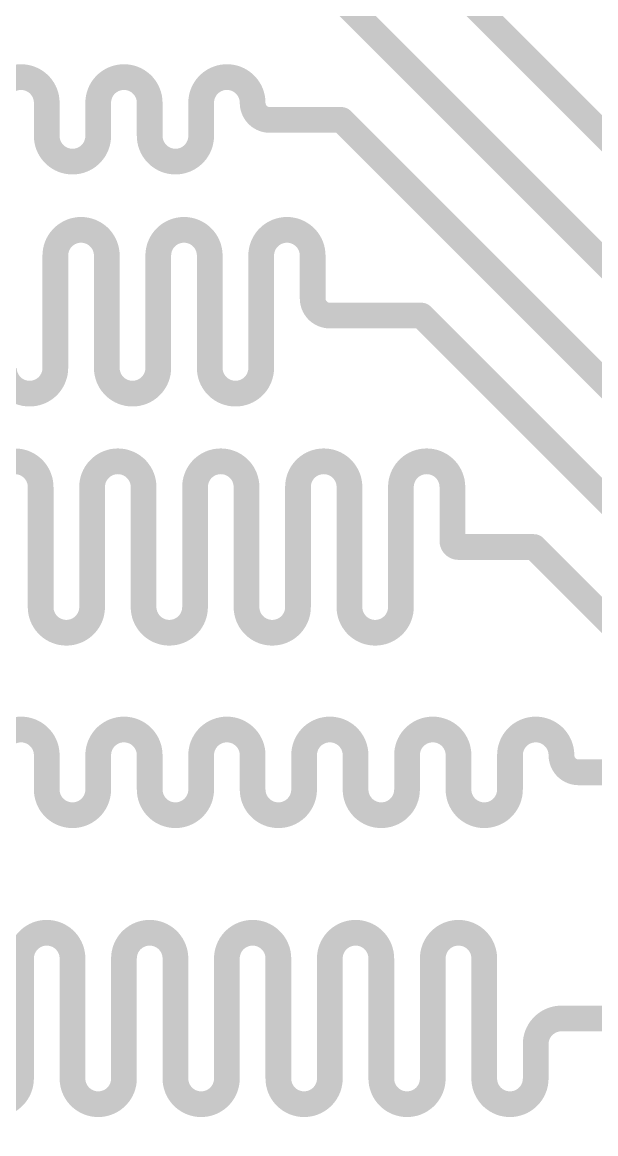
# Model space of a CAD drawing. Header units: millimetres. Extents: x 80 to 220, y 44 to 120.
# Drawn here: x 102.35 to 105.74, y 87.74 to 94.33 of the extents above; entities that cross this region are included whole.
import ezdxf

# ---------------------------------------------------------------- set-up
doc = ezdxf.new("R2010")
doc.units = ezdxf.units.MM
doc.layers.add('TopLayer', color=1, linetype='Continuous')

msp = doc.modelspace()

# ---------------------------------------------------------------- linework, layer by layer
at = {"layer": 'TopLayer', "const_width": 0.1524}
for points in [[(103.9227, 95.527), (112.1434, 87.3064)], [(104.0591, 94.638), (112.4068, 86.2904)], [(102.4914, 93.749), (102.4914, 93.8506)], [(102.7962, 93.749), (102.7962, 93.8506)], [(103.101, 93.749), (103.101, 93.8506)], [(103.4058, 93.749), (103.4058, 93.8506)], [(102.4914, 93.6545), (102.4914, 93.749)], [(102.7962, 93.6545), (102.7962, 93.749)], [(103.101, 93.6545), (103.101, 93.749)], [(103.4058, 93.6545), (103.4058, 93.749)], [(103.8122, 93.749), (104.0154, 93.749)], [(104.0154, 93.749), (104.2369, 93.749)], [(104.2369, 93.749), (104.3376, 93.6484)], [(104.3376, 93.6484), (112.796, 85.19)], [(102.5422, 92.5896), (102.5422, 92.9452)], [(102.847, 92.5896), (102.847, 92.9452)], [(103.1518, 92.5896), (103.1518, 92.9452)], [(103.4566, 92.5896), (103.4566, 92.9452)], [(103.7614, 92.5896), (103.7614, 92.9452)], [(104.0662, 92.6912), (104.0662, 92.9452)], [(102.5422, 92.2794), (102.5422, 92.5896)], [(102.847, 92.2794), (102.847, 92.5896)], [(103.1518, 92.2794), (103.1518, 92.5896)], [(103.4566, 92.2794), (103.4566, 92.5896)], [(103.7614, 92.2794), (103.7614, 92.5896)], [(104.1678, 92.5896), (104.7106, 92.5896)], [(104.7106, 92.5896), (112.7878, 84.5124)], [(102.4552, 91.218), (102.4552, 91.5736)], [(102.76, 91.218), (102.76, 91.5736)], [(103.0648, 91.218), (103.0648, 91.5736)], [(103.3696, 91.218), (103.3696, 91.5736)], [(103.6744, 91.218), (103.6744, 91.5736)], [(103.9792, 91.218), (103.9792, 91.5736)], [(104.284, 91.218), (104.284, 91.5736)], [(104.5888, 91.218), (104.5888, 91.5736)], [(104.8936, 91.2542), (104.8936, 91.5736)], [(102.4552, 90.8624), (102.4552, 91.218)], [(102.76, 90.8624), (102.76, 91.218)], [(103.0648, 90.8624), (103.0648, 91.218)], [(103.3696, 90.8624), (103.3696, 91.218)], [(103.6744, 90.8624), (103.6744, 91.218)], [(103.9792, 90.8624), (103.9792, 91.218)], [(104.284, 90.8624), (104.284, 91.218)], [(104.5888, 90.8624), (104.5888, 91.218)], [(104.9298, 91.218), (105.3771, 91.218)], [(105.3771, 91.218), (112.5399, 84.0552)], [(102.4914, 89.8826), (102.4914, 89.9842)], [(102.7962, 89.8826), (102.7962, 89.9842)], [(103.101, 89.8826), (103.101, 89.9842)], [(103.4058, 89.8826), (103.4058, 89.9842)], [(103.7106, 89.8826), (103.7106, 89.9842)], [(104.0154, 89.8826), (104.0154, 89.9842)], [(104.3202, 89.8826), (104.3202, 89.9842)], [(104.625, 89.8826), (104.625, 89.9842)], [(104.9298, 89.8826), (104.9298, 89.9842)], [(105.2346, 89.8826), (105.2346, 89.9842)], [(102.4914, 89.781), (102.4914, 89.8826)], [(102.7962, 89.781), (102.7962, 89.8826)], [(103.101, 89.781), (103.101, 89.8826)], [(103.4058, 89.781), (103.4058, 89.8826)], [(103.7106, 89.781), (103.7106, 89.8826)], [(104.0154, 89.781), (104.0154, 89.8826)], [(104.3202, 89.781), (104.3202, 89.8826)], [(104.625, 89.781), (104.625, 89.8826)], [(104.9298, 89.781), (104.9298, 89.8826)], [(105.2346, 89.781), (105.2346, 89.8826)], [(105.641, 89.8826), (105.8442, 89.8826)], [(102.339, 88.424), (102.339, 88.7796)], [(102.6438, 88.424), (102.6438, 88.7796)], [(102.9486, 88.424), (102.9486, 88.7796)], [(103.2534, 88.424), (103.2534, 88.7796)], [(103.5582, 88.424), (103.5582, 88.7796)], [(103.863, 88.424), (103.863, 88.7796)], [(104.1678, 88.424), (104.1678, 88.7796)], [(104.4726, 88.424), (104.4726, 88.7796)], [(104.7774, 88.424), (104.7774, 88.7796)], [(105.0822, 88.424), (105.0822, 88.7796)], [(102.339, 88.0684), (102.339, 88.424)], [(102.6438, 88.0684), (102.6438, 88.424)], [(102.9486, 88.0684), (102.9486, 88.424)], [(103.2534, 88.0684), (103.2534, 88.424)], [(103.5582, 88.0684), (103.5582, 88.424)], [(103.863, 88.0684), (103.863, 88.424)], [(104.1678, 88.0684), (104.1678, 88.424)], [(104.4726, 88.0684), (104.4726, 88.424)], [(104.7774, 88.0684), (104.7774, 88.424)], [(105.0822, 88.0684), (105.0822, 88.424)], [(105.5394, 88.424), (106.8061, 88.424)], [(105.387, 88.0684), (105.387, 88.2716)]]:
    msp.add_lwpolyline(points, dxfattribs=at)
for points in [[(102.1866, 93.8506, -0.414214), (102.339, 94.003)], [(102.339, 94.003, -0.414214), (102.4914, 93.8506)], [(102.7962, 93.8506, -0.414214), (102.9486, 94.003)], [(102.9486, 94.003, -0.414214), (103.101, 93.8506)], [(103.4058, 93.8506, -0.414214), (103.5582, 94.003)], [(103.5582, 94.003, -0.414214), (103.7106, 93.8506)], [(103.8122, 93.749, -0.414214), (103.7106, 93.8506)], [(102.6438, 93.5021, -0.414214), (102.4914, 93.6545)], [(102.7962, 93.6545, -0.414214), (102.6438, 93.5021)], [(103.2534, 93.5021, -0.414214), (103.101, 93.6545)], [(103.4058, 93.6545, -0.414214), (103.2534, 93.5021)], [(102.5422, 92.9452, -0.414214), (102.6946, 93.0976)], [(102.6946, 93.0976, -0.414214), (102.847, 92.9452)], [(103.1518, 92.9452, -0.414214), (103.3042, 93.0976)], [(103.3042, 93.0976, -0.414214), (103.4566, 92.9452)], [(103.7614, 92.9452, -0.414214), (103.9138, 93.0976)], [(103.9138, 93.0976, -0.414214), (104.0662, 92.9452)], [(104.1678, 92.5896, -0.414214), (104.0662, 92.6912)], [(102.3898, 92.127, -0.414214), (102.2374, 92.2794)], [(102.5422, 92.2794, -0.414214), (102.3898, 92.127)], [(102.9994, 92.127, -0.414214), (102.847, 92.2794)], [(103.1518, 92.2794, -0.414214), (102.9994, 92.127)], [(103.609, 92.127, -0.414214), (103.4566, 92.2794)], [(103.7614, 92.2794, -0.414214), (103.609, 92.127)], [(102.1504, 91.5736, -0.414214), (102.3028, 91.726)], [(102.3028, 91.726, -0.414214), (102.4552, 91.5736)], [(102.76, 91.5736, -0.414214), (102.9124, 91.726)], [(102.9124, 91.726, -0.414214), (103.0648, 91.5736)], [(103.3696, 91.5736, -0.414214), (103.522, 91.726)], [(103.522, 91.726, -0.414214), (103.6744, 91.5736)], [(103.9792, 91.5736, -0.414214), (104.1316, 91.726)], [(104.1316, 91.726, -0.414214), (104.284, 91.5736)], [(104.5888, 91.5736, -0.414214), (104.7412, 91.726)], [(104.7412, 91.726, -0.414214), (104.8936, 91.5736)], [(104.9298, 91.218, -0.414214), (104.8936, 91.2542)], [(102.6076, 90.71, -0.414214), (102.4552, 90.8624)], [(102.76, 90.8624, -0.414214), (102.6076, 90.71)], [(103.2172, 90.71, -0.414214), (103.0648, 90.8624)], [(103.3696, 90.8624, -0.414214), (103.2172, 90.71)], [(103.8268, 90.71, -0.414214), (103.6744, 90.8624)], [(103.9792, 90.8624, -0.414214), (103.8268, 90.71)], [(104.4364, 90.71, -0.414214), (104.284, 90.8624)], [(104.5888, 90.8624, -0.414214), (104.4364, 90.71)], [(102.1866, 89.9842, -0.414214), (102.339, 90.1366)], [(102.339, 90.1366, -0.414214), (102.4914, 89.9842)], [(102.7962, 89.9842, -0.414214), (102.9486, 90.1366)], [(102.9486, 90.1366, -0.414214), (103.101, 89.9842)], [(103.4058, 89.9842, -0.414214), (103.5582, 90.1366)], [(103.5582, 90.1366, -0.414214), (103.7106, 89.9842)], [(104.0154, 89.9842, -0.414214), (104.1678, 90.1366)], [(104.1678, 90.1366, -0.414214), (104.3202, 89.9842)], [(104.625, 89.9842, -0.414214), (104.7774, 90.1366)], [(104.7774, 90.1366, -0.414214), (104.9298, 89.9842)], [(105.2346, 89.9842, -0.414214), (105.387, 90.1366)], [(105.387, 90.1366, -0.414214), (105.5394, 89.9842)], [(105.641, 89.8826, -0.414214), (105.5394, 89.9842)], [(102.6438, 89.6286, -0.414214), (102.4914, 89.781)], [(102.7962, 89.781, -0.414214), (102.6438, 89.6286)], [(103.2534, 89.6286, -0.414214), (103.101, 89.781)], [(103.4058, 89.781, -0.414214), (103.2534, 89.6286)], [(103.863, 89.6286, -0.414214), (103.7106, 89.781)], [(104.0154, 89.781, -0.414214), (103.863, 89.6286)], [(104.4726, 89.6286, -0.414214), (104.3202, 89.781)], [(104.625, 89.781, -0.414214), (104.4726, 89.6286)], [(105.0822, 89.6286, -0.414214), (104.9298, 89.781)], [(105.2346, 89.781, -0.414214), (105.0822, 89.6286)], [(102.339, 88.7796, -0.414214), (102.4914, 88.932)], [(102.4914, 88.932, -0.414214), (102.6438, 88.7796)], [(102.9486, 88.7796, -0.414214), (103.101, 88.932)], [(103.101, 88.932, -0.414214), (103.2534, 88.7796)], [(103.5582, 88.7796, -0.414214), (103.7106, 88.932)], [(103.7106, 88.932, -0.414214), (103.863, 88.7796)], [(104.1678, 88.7796, -0.414214), (104.3202, 88.932)], [(104.3202, 88.932, -0.414214), (104.4726, 88.7796)], [(104.7774, 88.7796, -0.414214), (104.9298, 88.932)], [(104.9298, 88.932, -0.414214), (105.0822, 88.7796)], [(105.387, 88.2716, -0.414214), (105.5394, 88.424)], [(102.339, 88.0684, -0.414214), (102.1866, 87.916)], [(102.7962, 87.916, -0.414214), (102.6438, 88.0684)], [(102.9486, 88.0684, -0.414214), (102.7962, 87.916)], [(103.4058, 87.916, -0.414214), (103.2534, 88.0684)], [(103.5582, 88.0684, -0.414214), (103.4058, 87.916)], [(104.0154, 87.916, -0.414214), (103.863, 88.0684)], [(104.1678, 88.0684, -0.414214), (104.0154, 87.916)], [(104.625, 87.916, -0.414214), (104.4726, 88.0684)], [(104.7774, 88.0684, -0.414214), (104.625, 87.916)], [(105.2346, 87.916, -0.414214), (105.0822, 88.0684)], [(105.387, 88.0684, -0.414214), (105.2346, 87.916)]]:
    msp.add_lwpolyline(points, format="xyb", dxfattribs=at)
at = {"layer": 'TopLayer', "const_width": 0.0762}
for points in [[(102.3009, 94.003, 1), (102.3771, 94.003, 1)], [(102.3009, 94.003, 1), (102.3771, 94.003, 1)], [(102.9105, 94.003, 1), (102.9867, 94.003, 1)], [(102.9105, 94.003, 1), (102.9867, 94.003, 1)], [(103.5201, 94.003, 1), (103.5963, 94.003, 1)], [(103.5201, 94.003, 1), (103.5963, 94.003, 1)], [(102.4533, 93.8506, 1), (102.5295, 93.8506, 1)], [(102.4533, 93.8506, 1), (102.5295, 93.8506, 1)], [(102.7581, 93.8506, 1), (102.8343, 93.8506, 1)], [(102.7581, 93.8506, 1), (102.8343, 93.8506, 1)], [(103.0629, 93.8506, 1), (103.1391, 93.8506, 1)], [(103.0629, 93.8506, 1), (103.1391, 93.8506, 1)], [(103.3677, 93.8506, 1), (103.4439, 93.8506, 1)], [(103.3677, 93.8506, 1), (103.4439, 93.8506, 1)], [(103.6725, 93.8506, 1), (103.7487, 93.8506, 1)], [(103.6725, 93.8506, 1), (103.7487, 93.8506, 1)], [(102.4533, 93.749, 1), (102.5295, 93.749, 1)], [(102.4533, 93.749, 1), (102.5295, 93.749, 1)], [(102.7581, 93.749, 1), (102.8343, 93.749, 1)], [(102.7581, 93.749, 1), (102.8343, 93.749, 1)], [(103.0629, 93.749, 1), (103.1391, 93.749, 1)], [(103.0629, 93.749, 1), (103.1391, 93.749, 1)], [(103.3677, 93.749, 1), (103.4439, 93.749, 1)], [(103.3677, 93.749, 1), (103.4439, 93.749, 1)], [(103.7741, 93.749, 1), (103.8503, 93.749, 1)], [(103.7741, 93.749, 1), (103.8503, 93.749, 1)], [(103.9773, 93.749, 1), (104.0535, 93.749, 1)], [(103.9773, 93.749, 1), (104.0535, 93.749, 1)], [(104.1988, 93.749, 1), (104.275, 93.749, 1)], [(104.1988, 93.749, 1), (104.275, 93.749, 1)], [(102.4533, 93.6545, 1), (102.5295, 93.6545, 1)], [(102.4533, 93.6545, 1), (102.5295, 93.6545, 1)], [(102.7581, 93.6545, 1), (102.8343, 93.6545, 1)], [(102.7581, 93.6545, 1), (102.8343, 93.6545, 1)], [(103.0629, 93.6545, 1), (103.1391, 93.6545, 1)], [(103.0629, 93.6545, 1), (103.1391, 93.6545, 1)], [(103.3677, 93.6545, 1), (103.4439, 93.6545, 1)], [(103.3677, 93.6545, 1), (103.4439, 93.6545, 1)], [(104.2995, 93.6484, 1), (104.3757, 93.6484, 1)], [(104.2995, 93.6484, 1), (104.3757, 93.6484, 1)], [(102.6057, 93.5021, 1), (102.6819, 93.5021, 1)], [(102.6057, 93.5021, 1), (102.6819, 93.5021, 1)], [(103.2153, 93.5021, 1), (103.2915, 93.5021, 1)], [(103.2153, 93.5021, 1), (103.2915, 93.5021, 1)], [(102.6565, 93.0976, 1), (102.7327, 93.0976, 1)], [(102.6565, 93.0976, 1), (102.7327, 93.0976, 1)], [(103.2661, 93.0976, 1), (103.3423, 93.0976, 1)], [(103.2661, 93.0976, 1), (103.3423, 93.0976, 1)], [(103.8757, 93.0976, 1), (103.9519, 93.0976, 1)], [(103.8757, 93.0976, 1), (103.9519, 93.0976, 1)], [(102.5041, 92.9452, 1), (102.5803, 92.9452, 1)], [(102.5041, 92.9452, 1), (102.5803, 92.9452, 1)], [(102.8089, 92.9452, 1), (102.8851, 92.9452, 1)], [(102.8089, 92.9452, 1), (102.8851, 92.9452, 1)], [(103.1137, 92.9452, 1), (103.1899, 92.9452, 1)], [(103.1137, 92.9452, 1), (103.1899, 92.9452, 1)], [(103.4185, 92.9452, 1), (103.4947, 92.9452, 1)], [(103.4185, 92.9452, 1), (103.4947, 92.9452, 1)], [(103.7233, 92.9452, 1), (103.7995, 92.9452, 1)], [(103.7233, 92.9452, 1), (103.7995, 92.9452, 1)], [(104.0281, 92.9452, 1), (104.1043, 92.9452, 1)], [(104.0281, 92.9452, 1), (104.1043, 92.9452, 1)], [(104.0281, 92.6912, 1), (104.1043, 92.6912, 1)], [(104.0281, 92.6912, 1), (104.1043, 92.6912, 1)], [(102.5041, 92.5896, 1), (102.5803, 92.5896, 1)], [(102.5041, 92.5896, 1), (102.5803, 92.5896, 1)], [(102.8089, 92.5896, 1), (102.8851, 92.5896, 1)], [(102.8089, 92.5896, 1), (102.8851, 92.5896, 1)], [(103.1137, 92.5896, 1), (103.1899, 92.5896, 1)], [(103.1137, 92.5896, 1), (103.1899, 92.5896, 1)], [(103.4185, 92.5896, 1), (103.4947, 92.5896, 1)], [(103.4185, 92.5896, 1), (103.4947, 92.5896, 1)], [(103.7233, 92.5896, 1), (103.7995, 92.5896, 1)], [(103.7233, 92.5896, 1), (103.7995, 92.5896, 1)], [(104.1297, 92.5896, 1), (104.2059, 92.5896, 1)], [(104.1297, 92.5896, 1), (104.2059, 92.5896, 1)], [(104.6725, 92.5896, 1), (104.7487, 92.5896, 1)], [(104.6725, 92.5896, 1), (104.7487, 92.5896, 1)], [(102.5041, 92.2794, 1), (102.5803, 92.2794, 1)], [(102.5041, 92.2794, 1), (102.5803, 92.2794, 1)], [(102.8089, 92.2794, 1), (102.8851, 92.2794, 1)], [(102.8089, 92.2794, 1), (102.8851, 92.2794, 1)], [(103.1137, 92.2794, 1), (103.1899, 92.2794, 1)], [(103.1137, 92.2794, 1), (103.1899, 92.2794, 1)], [(103.4185, 92.2794, 1), (103.4947, 92.2794, 1)], [(103.4185, 92.2794, 1), (103.4947, 92.2794, 1)], [(103.7233, 92.2794, 1), (103.7995, 92.2794, 1)], [(103.7233, 92.2794, 1), (103.7995, 92.2794, 1)], [(102.3517, 92.127, 1), (102.4279, 92.127, 1)], [(102.3517, 92.127, 1), (102.4279, 92.127, 1)], [(102.9613, 92.127, 1), (103.0375, 92.127, 1)], [(102.9613, 92.127, 1), (103.0375, 92.127, 1)], [(103.5709, 92.127, 1), (103.6471, 92.127, 1)], [(103.5709, 92.127, 1), (103.6471, 92.127, 1)], [(102.2647, 91.726, 1), (102.3409, 91.726, 1)], [(102.2647, 91.726, 1), (102.3409, 91.726, 1)], [(102.8743, 91.726, 1), (102.9505, 91.726, 1)], [(102.8743, 91.726, 1), (102.9505, 91.726, 1)], [(103.4839, 91.726, 1), (103.5601, 91.726, 1)], [(103.4839, 91.726, 1), (103.5601, 91.726, 1)], [(104.0935, 91.726, 1), (104.1697, 91.726, 1)], [(104.0935, 91.726, 1), (104.1697, 91.726, 1)], [(104.7031, 91.726, 1), (104.7793, 91.726, 1)], [(104.7031, 91.726, 1), (104.7793, 91.726, 1)], [(102.4171, 91.5736, 1), (102.4933, 91.5736, 1)], [(102.4171, 91.5736, 1), (102.4933, 91.5736, 1)], [(102.7219, 91.5736, 1), (102.7981, 91.5736, 1)], [(102.7219, 91.5736, 1), (102.7981, 91.5736, 1)], [(103.0267, 91.5736, 1), (103.1029, 91.5736, 1)], [(103.0267, 91.5736, 1), (103.1029, 91.5736, 1)], [(103.3315, 91.5736, 1), (103.4077, 91.5736, 1)], [(103.3315, 91.5736, 1), (103.4077, 91.5736, 1)], [(103.6363, 91.5736, 1), (103.7125, 91.5736, 1)], [(103.6363, 91.5736, 1), (103.7125, 91.5736, 1)], [(103.9411, 91.5736, 1), (104.0173, 91.5736, 1)], [(103.9411, 91.5736, 1), (104.0173, 91.5736, 1)], [(104.2459, 91.5736, 1), (104.3221, 91.5736, 1)], [(104.2459, 91.5736, 1), (104.3221, 91.5736, 1)], [(104.5507, 91.5736, 1), (104.6269, 91.5736, 1)], [(104.5507, 91.5736, 1), (104.6269, 91.5736, 1)], [(104.8555, 91.5736, 1), (104.9317, 91.5736, 1)], [(104.8555, 91.5736, 1), (104.9317, 91.5736, 1)], [(104.8555, 91.2542, 1), (104.9317, 91.2542, 1)], [(104.8555, 91.2542, 1), (104.9317, 91.2542, 1)], [(102.4171, 91.218, 1), (102.4933, 91.218, 1)], [(102.4171, 91.218, 1), (102.4933, 91.218, 1)], [(102.7219, 91.218, 1), (102.7981, 91.218, 1)], [(102.7219, 91.218, 1), (102.7981, 91.218, 1)], [(103.0267, 91.218, 1), (103.1029, 91.218, 1)], [(103.0267, 91.218, 1), (103.1029, 91.218, 1)], [(103.3315, 91.218, 1), (103.4077, 91.218, 1)], [(103.3315, 91.218, 1), (103.4077, 91.218, 1)], [(103.6363, 91.218, 1), (103.7125, 91.218, 1)], [(103.6363, 91.218, 1), (103.7125, 91.218, 1)], [(103.9411, 91.218, 1), (104.0173, 91.218, 1)], [(103.9411, 91.218, 1), (104.0173, 91.218, 1)], [(104.2459, 91.218, 1), (104.3221, 91.218, 1)], [(104.2459, 91.218, 1), (104.3221, 91.218, 1)], [(104.5507, 91.218, 1), (104.6269, 91.218, 1)], [(104.5507, 91.218, 1), (104.6269, 91.218, 1)], [(104.8917, 91.218, 1), (104.9679, 91.218, 1)], [(104.8917, 91.218, 1), (104.9679, 91.218, 1)], [(105.339, 91.218, 1), (105.4152, 91.218, 1)], [(105.339, 91.218, 1), (105.4152, 91.218, 1)], [(102.4171, 90.8624, 1), (102.4933, 90.8624, 1)], [(102.4171, 90.8624, 1), (102.4933, 90.8624, 1)], [(102.7219, 90.8624, 1), (102.7981, 90.8624, 1)], [(102.7219, 90.8624, 1), (102.7981, 90.8624, 1)], [(103.0267, 90.8624, 1), (103.1029, 90.8624, 1)], [(103.0267, 90.8624, 1), (103.1029, 90.8624, 1)], [(103.3315, 90.8624, 1), (103.4077, 90.8624, 1)], [(103.3315, 90.8624, 1), (103.4077, 90.8624, 1)], [(103.6363, 90.8624, 1), (103.7125, 90.8624, 1)], [(103.6363, 90.8624, 1), (103.7125, 90.8624, 1)], [(103.9411, 90.8624, 1), (104.0173, 90.8624, 1)], [(103.9411, 90.8624, 1), (104.0173, 90.8624, 1)], [(104.2459, 90.8624, 1), (104.3221, 90.8624, 1)], [(104.2459, 90.8624, 1), (104.3221, 90.8624, 1)], [(104.5507, 90.8624, 1), (104.6269, 90.8624, 1)], [(104.5507, 90.8624, 1), (104.6269, 90.8624, 1)], [(102.5695, 90.71, 1), (102.6457, 90.71, 1)], [(102.5695, 90.71, 1), (102.6457, 90.71, 1)], [(103.1791, 90.71, 1), (103.2553, 90.71, 1)], [(103.1791, 90.71, 1), (103.2553, 90.71, 1)], [(103.7887, 90.71, 1), (103.8649, 90.71, 1)], [(103.7887, 90.71, 1), (103.8649, 90.71, 1)], [(104.3983, 90.71, 1), (104.4745, 90.71, 1)], [(104.3983, 90.71, 1), (104.4745, 90.71, 1)], [(102.3009, 90.1366, 1), (102.3771, 90.1366, 1)], [(102.3009, 90.1366, 1), (102.3771, 90.1366, 1)], [(102.9105, 90.1366, 1), (102.9867, 90.1366, 1)], [(102.9105, 90.1366, 1), (102.9867, 90.1366, 1)], [(103.5201, 90.1366, 1), (103.5963, 90.1366, 1)], [(103.5201, 90.1366, 1), (103.5963, 90.1366, 1)], [(104.1297, 90.1366, 1), (104.2059, 90.1366, 1)], [(104.1297, 90.1366, 1), (104.2059, 90.1366, 1)], [(104.7393, 90.1366, 1), (104.8155, 90.1366, 1)], [(104.7393, 90.1366, 1), (104.8155, 90.1366, 1)], [(105.3489, 90.1366, 1), (105.4251, 90.1366, 1)], [(105.3489, 90.1366, 1), (105.4251, 90.1366, 1)], [(102.4533, 89.9842, 1), (102.5295, 89.9842, 1)], [(102.4533, 89.9842, 1), (102.5295, 89.9842, 1)], [(102.7581, 89.9842, 1), (102.8343, 89.9842, 1)], [(102.7581, 89.9842, 1), (102.8343, 89.9842, 1)], [(103.0629, 89.9842, 1), (103.1391, 89.9842, 1)], [(103.0629, 89.9842, 1), (103.1391, 89.9842, 1)], [(103.3677, 89.9842, 1), (103.4439, 89.9842, 1)], [(103.3677, 89.9842, 1), (103.4439, 89.9842, 1)], [(103.6725, 89.9842, 1), (103.7487, 89.9842, 1)], [(103.6725, 89.9842, 1), (103.7487, 89.9842, 1)], [(103.9773, 89.9842, 1), (104.0535, 89.9842, 1)], [(103.9773, 89.9842, 1), (104.0535, 89.9842, 1)], [(104.2821, 89.9842, 1), (104.3583, 89.9842, 1)], [(104.2821, 89.9842, 1), (104.3583, 89.9842, 1)], [(104.5869, 89.9842, 1), (104.6631, 89.9842, 1)], [(104.5869, 89.9842, 1), (104.6631, 89.9842, 1)], [(104.8917, 89.9842, 1), (104.9679, 89.9842, 1)], [(104.8917, 89.9842, 1), (104.9679, 89.9842, 1)], [(105.1965, 89.9842, 1), (105.2727, 89.9842, 1)], [(105.1965, 89.9842, 1), (105.2727, 89.9842, 1)], [(105.5013, 89.9842, 1), (105.5775, 89.9842, 1)], [(105.5013, 89.9842, 1), (105.5775, 89.9842, 1)], [(102.4533, 89.8826, 1), (102.5295, 89.8826, 1)], [(102.4533, 89.8826, 1), (102.5295, 89.8826, 1)], [(102.7581, 89.8826, 1), (102.8343, 89.8826, 1)], [(102.7581, 89.8826, 1), (102.8343, 89.8826, 1)], [(103.0629, 89.8826, 1), (103.1391, 89.8826, 1)], [(103.0629, 89.8826, 1), (103.1391, 89.8826, 1)], [(103.3677, 89.8826, 1), (103.4439, 89.8826, 1)], [(103.3677, 89.8826, 1), (103.4439, 89.8826, 1)], [(103.6725, 89.8826, 1), (103.7487, 89.8826, 1)], [(103.6725, 89.8826, 1), (103.7487, 89.8826, 1)], [(103.9773, 89.8826, 1), (104.0535, 89.8826, 1)], [(103.9773, 89.8826, 1), (104.0535, 89.8826, 1)], [(104.2821, 89.8826, 1), (104.3583, 89.8826, 1)], [(104.2821, 89.8826, 1), (104.3583, 89.8826, 1)], [(104.5869, 89.8826, 1), (104.6631, 89.8826, 1)], [(104.5869, 89.8826, 1), (104.6631, 89.8826, 1)], [(104.8917, 89.8826, 1), (104.9679, 89.8826, 1)], [(104.8917, 89.8826, 1), (104.9679, 89.8826, 1)], [(105.1965, 89.8826, 1), (105.2727, 89.8826, 1)], [(105.1965, 89.8826, 1), (105.2727, 89.8826, 1)], [(105.6029, 89.8826, 1), (105.6791, 89.8826, 1)], [(105.6029, 89.8826, 1), (105.6791, 89.8826, 1)], [(102.4533, 89.781, 1), (102.5295, 89.781, 1)], [(102.4533, 89.781, 1), (102.5295, 89.781, 1)], [(102.7581, 89.781, 1), (102.8343, 89.781, 1)], [(102.7581, 89.781, 1), (102.8343, 89.781, 1)], [(103.0629, 89.781, 1), (103.1391, 89.781, 1)], [(103.0629, 89.781, 1), (103.1391, 89.781, 1)], [(103.3677, 89.781, 1), (103.4439, 89.781, 1)], [(103.3677, 89.781, 1), (103.4439, 89.781, 1)], [(103.6725, 89.781, 1), (103.7487, 89.781, 1)], [(103.6725, 89.781, 1), (103.7487, 89.781, 1)], [(103.9773, 89.781, 1), (104.0535, 89.781, 1)], [(103.9773, 89.781, 1), (104.0535, 89.781, 1)], [(104.2821, 89.781, 1), (104.3583, 89.781, 1)], [(104.2821, 89.781, 1), (104.3583, 89.781, 1)], [(104.5869, 89.781, 1), (104.6631, 89.781, 1)], [(104.5869, 89.781, 1), (104.6631, 89.781, 1)], [(104.8917, 89.781, 1), (104.9679, 89.781, 1)], [(104.8917, 89.781, 1), (104.9679, 89.781, 1)], [(105.1965, 89.781, 1), (105.2727, 89.781, 1)], [(105.1965, 89.781, 1), (105.2727, 89.781, 1)], [(102.6057, 89.6286, 1), (102.6819, 89.6286, 1)], [(102.6057, 89.6286, 1), (102.6819, 89.6286, 1)], [(103.2153, 89.6286, 1), (103.2915, 89.6286, 1)], [(103.2153, 89.6286, 1), (103.2915, 89.6286, 1)], [(103.8249, 89.6286, 1), (103.9011, 89.6286, 1)], [(103.8249, 89.6286, 1), (103.9011, 89.6286, 1)], [(104.4345, 89.6286, 1), (104.5107, 89.6286, 1)], [(104.4345, 89.6286, 1), (104.5107, 89.6286, 1)], [(105.0441, 89.6286, 1), (105.1203, 89.6286, 1)], [(105.0441, 89.6286, 1), (105.1203, 89.6286, 1)], [(102.4533, 88.932, 1), (102.5295, 88.932, 1)], [(102.4533, 88.932, 1), (102.5295, 88.932, 1)], [(103.0629, 88.932, 1), (103.1391, 88.932, 1)], [(103.0629, 88.932, 1), (103.1391, 88.932, 1)], [(103.6725, 88.932, 1), (103.7487, 88.932, 1)], [(103.6725, 88.932, 1), (103.7487, 88.932, 1)], [(104.2821, 88.932, 1), (104.3583, 88.932, 1)], [(104.2821, 88.932, 1), (104.3583, 88.932, 1)], [(104.8917, 88.932, 1), (104.9679, 88.932, 1)], [(104.8917, 88.932, 1), (104.9679, 88.932, 1)], [(102.3009, 88.7796, 1), (102.3771, 88.7796, 1)], [(102.3009, 88.7796, 1), (102.3771, 88.7796, 1)], [(102.6057, 88.7796, 1), (102.6819, 88.7796, 1)], [(102.6057, 88.7796, 1), (102.6819, 88.7796, 1)], [(102.9105, 88.7796, 1), (102.9867, 88.7796, 1)], [(102.9105, 88.7796, 1), (102.9867, 88.7796, 1)], [(103.2153, 88.7796, 1), (103.2915, 88.7796, 1)], [(103.2153, 88.7796, 1), (103.2915, 88.7796, 1)], [(103.5201, 88.7796, 1), (103.5963, 88.7796, 1)], [(103.5201, 88.7796, 1), (103.5963, 88.7796, 1)], [(103.8249, 88.7796, 1), (103.9011, 88.7796, 1)], [(103.8249, 88.7796, 1), (103.9011, 88.7796, 1)], [(104.1297, 88.7796, 1), (104.2059, 88.7796, 1)], [(104.1297, 88.7796, 1), (104.2059, 88.7796, 1)], [(104.4345, 88.7796, 1), (104.5107, 88.7796, 1)], [(104.4345, 88.7796, 1), (104.5107, 88.7796, 1)], [(104.7393, 88.7796, 1), (104.8155, 88.7796, 1)], [(104.7393, 88.7796, 1), (104.8155, 88.7796, 1)], [(105.0441, 88.7796, 1), (105.1203, 88.7796, 1)], [(105.0441, 88.7796, 1), (105.1203, 88.7796, 1)], [(102.3009, 88.424, 1), (102.3771, 88.424, 1)], [(102.3009, 88.424, 1), (102.3771, 88.424, 1)], [(102.6057, 88.424, 1), (102.6819, 88.424, 1)], [(102.6057, 88.424, 1), (102.6819, 88.424, 1)], [(102.9105, 88.424, 1), (102.9867, 88.424, 1)], [(102.9105, 88.424, 1), (102.9867, 88.424, 1)], [(103.2153, 88.424, 1), (103.2915, 88.424, 1)], [(103.2153, 88.424, 1), (103.2915, 88.424, 1)], [(103.5201, 88.424, 1), (103.5963, 88.424, 1)], [(103.5201, 88.424, 1), (103.5963, 88.424, 1)], [(103.8249, 88.424, 1), (103.9011, 88.424, 1)], [(103.8249, 88.424, 1), (103.9011, 88.424, 1)], [(104.1297, 88.424, 1), (104.2059, 88.424, 1)], [(104.1297, 88.424, 1), (104.2059, 88.424, 1)], [(104.4345, 88.424, 1), (104.5107, 88.424, 1)], [(104.4345, 88.424, 1), (104.5107, 88.424, 1)], [(104.7393, 88.424, 1), (104.8155, 88.424, 1)], [(104.7393, 88.424, 1), (104.8155, 88.424, 1)], [(105.0441, 88.424, 1), (105.1203, 88.424, 1)], [(105.0441, 88.424, 1), (105.1203, 88.424, 1)], [(105.5013, 88.424, 1), (105.5775, 88.424, 1)], [(105.5013, 88.424, 1), (105.5775, 88.424, 1)], [(105.3489, 88.2716, 1), (105.4251, 88.2716, 1)], [(105.3489, 88.2716, 1), (105.4251, 88.2716, 1)], [(102.3009, 88.0684, 1), (102.3771, 88.0684, 1)], [(102.3009, 88.0684, 1), (102.3771, 88.0684, 1)], [(102.6057, 88.0684, 1), (102.6819, 88.0684, 1)], [(102.6057, 88.0684, 1), (102.6819, 88.0684, 1)], [(102.9105, 88.0684, 1), (102.9867, 88.0684, 1)], [(102.9105, 88.0684, 1), (102.9867, 88.0684, 1)], [(103.2153, 88.0684, 1), (103.2915, 88.0684, 1)], [(103.2153, 88.0684, 1), (103.2915, 88.0684, 1)], [(103.5201, 88.0684, 1), (103.5963, 88.0684, 1)], [(103.5201, 88.0684, 1), (103.5963, 88.0684, 1)], [(103.8249, 88.0684, 1), (103.9011, 88.0684, 1)], [(103.8249, 88.0684, 1), (103.9011, 88.0684, 1)], [(104.1297, 88.0684, 1), (104.2059, 88.0684, 1)], [(104.1297, 88.0684, 1), (104.2059, 88.0684, 1)], [(104.4345, 88.0684, 1), (104.5107, 88.0684, 1)], [(104.4345, 88.0684, 1), (104.5107, 88.0684, 1)], [(104.7393, 88.0684, 1), (104.8155, 88.0684, 1)], [(104.7393, 88.0684, 1), (104.8155, 88.0684, 1)], [(105.0441, 88.0684, 1), (105.1203, 88.0684, 1)], [(105.0441, 88.0684, 1), (105.1203, 88.0684, 1)], [(105.3489, 88.0684, 1), (105.4251, 88.0684, 1)], [(105.3489, 88.0684, 1), (105.4251, 88.0684, 1)], [(102.7581, 87.916, 1), (102.8343, 87.916, 1)], [(102.7581, 87.916, 1), (102.8343, 87.916, 1)], [(103.3677, 87.916, 1), (103.4439, 87.916, 1)], [(103.3677, 87.916, 1), (103.4439, 87.916, 1)], [(103.9773, 87.916, 1), (104.0535, 87.916, 1)], [(103.9773, 87.916, 1), (104.0535, 87.916, 1)], [(104.5869, 87.916, 1), (104.6631, 87.916, 1)], [(104.5869, 87.916, 1), (104.6631, 87.916, 1)], [(105.1965, 87.916, 1), (105.2727, 87.916, 1)], [(105.1965, 87.916, 1), (105.2727, 87.916, 1)]]:
    msp.add_lwpolyline(points, format="xyb", close=True, dxfattribs=at)

doc.saveas('drawing.dxf')
